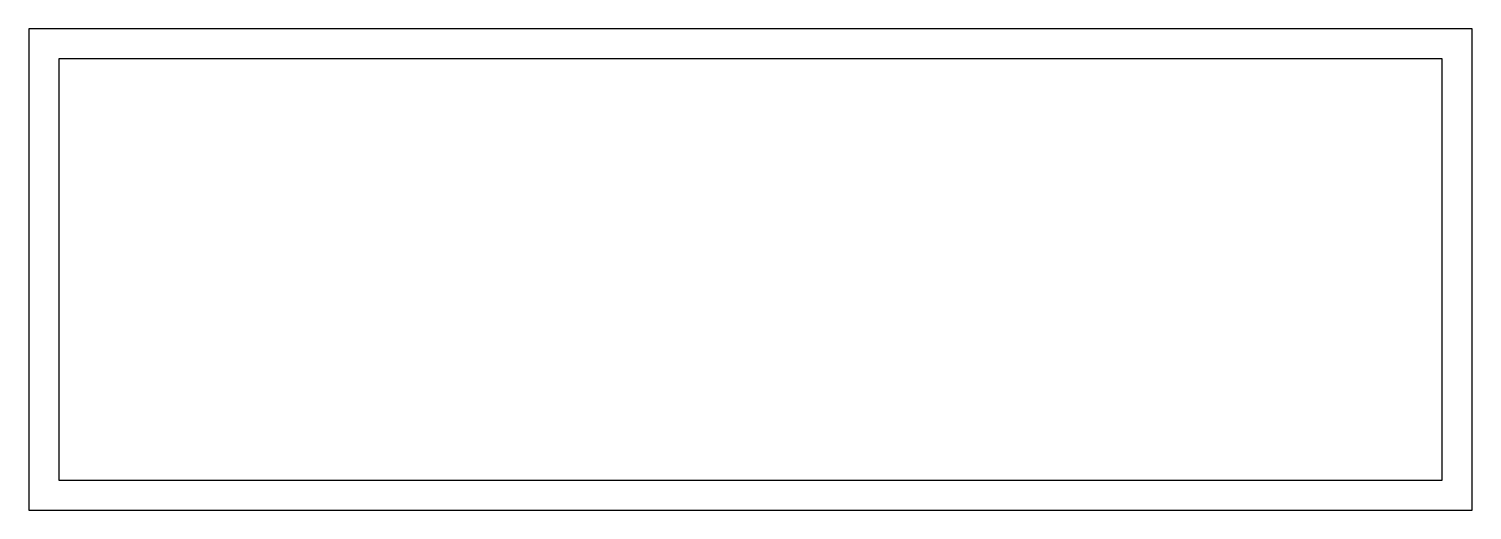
# Model space of a CAD drawing. Header units: inches. Extents: x -72 to 80, y 1 to 52.
import ezdxf

# ---------------------------------------------------------------- set-up
doc = ezdxf.new("R2010")
doc.units = ezdxf.units.IN
doc.header["$MEASUREMENT"] = 0

msp = doc.modelspace()

# ---------------------------------------------------------------- linework, layer by layer
at = {"color": 4}
for p, q in [((-72.37, 51.62), (-72.37, 0.82)), ((80.03, 51.62), (-72.37, 51.62)), ((80.03, 0.82), (80.03, 51.62)), ((-69.19, 48.45), (-69.19, 4)), ((76.86, 48.45), (-69.19, 48.45)), ((76.86, 4), (76.86, 48.45)), ((-69.19, 4), (76.86, 4)), ((-72.37, 0.82), (80.03, 0.82))]:
    msp.add_line(p, q, dxfattribs=at)

doc.saveas('drawing.dxf')
